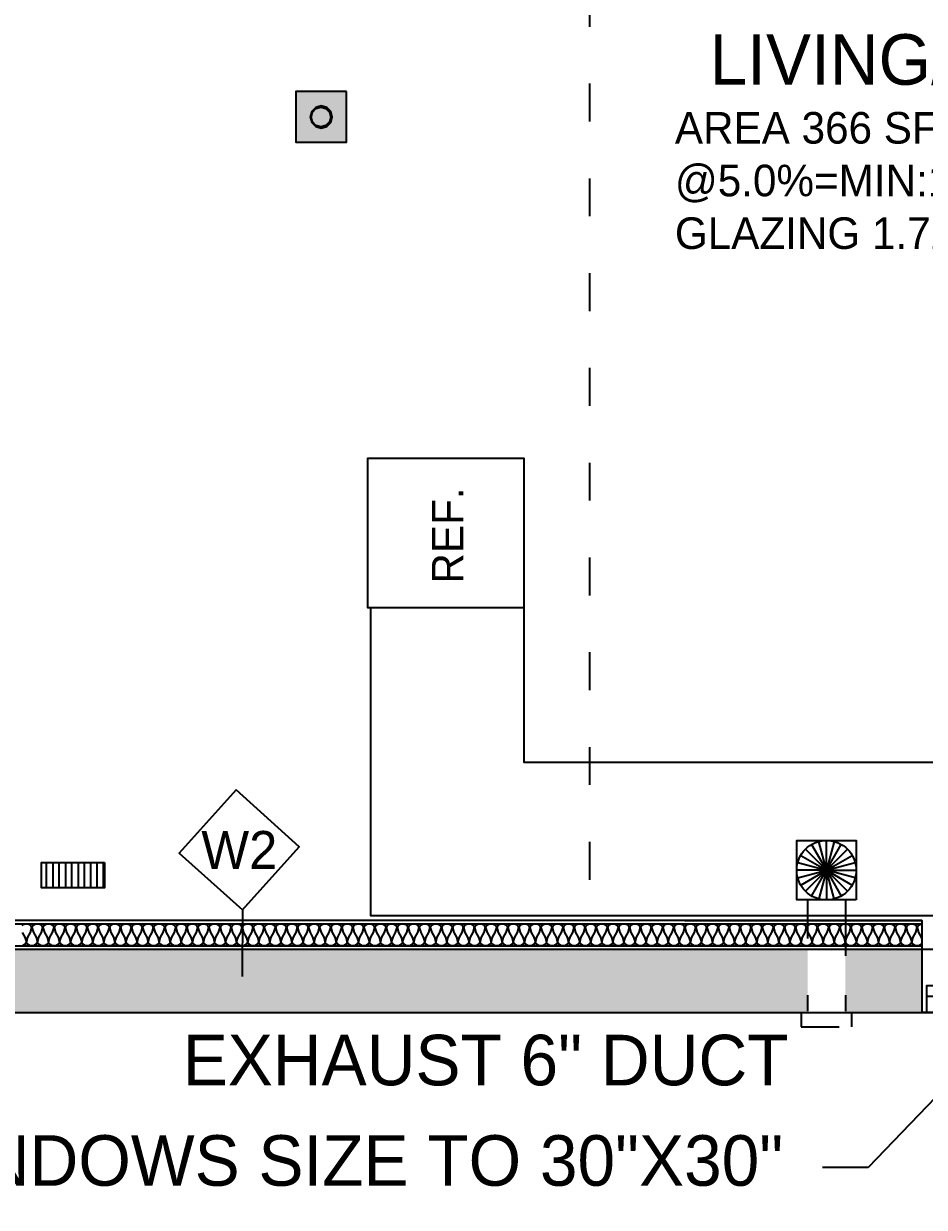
# Model space of a CAD drawing. Header units: inches. Extents: x 120 to 1121, y -124 to 610.
# Drawn here: x 616.9 to 759.5, y 123.9 to 311.3 of the extents above; entities that cross this region are included whole.
import ezdxf

# ---------------------------------------------------------------- set-up
doc = ezdxf.new("R2010")
doc.units = ezdxf.units.IN
doc.header["$LTSCALE"] = 0.5
doc.header["$MEASUREMENT"] = 0
doc.linetypes.add('ACAD_ISO03W100', pattern=[30, 12, -18])
doc.dimstyles.get("Standard").update_dxf_attribs({"dimtxt": 8, "dimasz": 3, "dimexe": 0.18, "dimexo": 0.0625, "dimgap": 1.03125, "dimtad": 1, "dimdec": 4, "dimzin": 0, "dimdsep": 46, "dimlunit": 4, "dimtxsty": 'Standard', "dimblk": 'ARCHTICK', "dimcen": 0.09, "dimse1": 1, "dimse2": 1, "dimclrd": 256, "dimclrt": 256, "dimadec": 0, "dimazin": 0, "dimtfac": 1, "dimtdec": 4, "dimtofl": 0, "dimtmove": 2, "dimatfit": 3, "dimfxl": 1, "dimtolj": 1, "dimtzin": 0, "dimlwd": -1, "dimarcsym": 0})

# ---------------------------------------------------------------- blocks, each defined once
blk = doc.blocks.new('_ArchTick')
at = {"color": 0, "linetype": 'ByBlock', "const_width": 0.15}
blk.add_lwpolyline([(-0.5, -0.5), (0.5, 0.5)], dxfattribs=at)
blk = doc.blocks.new('*D52')
at = {"transparency": 16777216}
blk.add_line((822.72, 110.15), (575.86, 110.15), dxfattribs=at)
at = {"layer": 'Defpoints', "color": 0, "transparency": 16777216}
for p in [(575.86, 169.32), (822.72, 169.32), (575.86, 110.15)]:
    blk.add_point(p, dxfattribs=at)
at = {"transparency": 16777216, "xscale": 3, "yscale": 3, "zscale": 3, "rotation": 180}
blk.add_blockref('_ArchTick', (575.86, 110.15), dxfattribs=at)
at = {"transparency": 16777216, "xscale": 3, "yscale": 3, "zscale": 3}
blk.add_blockref('_ArchTick', (822.72, 110.15), dxfattribs=at)
at = {"transparency": 16777216, "insert": (699.29, 115.18), "char_height": 8, "attachment_point": 5}
blk.add_mtext('\\A1;20\'-7"', dxfattribs=at)

msp = doc.modelspace()

# ---------------------------------------------------------------- hatches: boundary and pattern name
at = {"transparency": 33554559}
msp.add_hatch(color=256, dxfattribs=at).paths.add_polyline_path([(668.0022, 292.49452), (668.0022, 300.50599), (659.99072, 300.50599), (659.99072, 292.49452)])
at = {"true_color": 0xf0f0f0}
h = msp.add_hatch(color=7, dxfattribs=at)
h.dxf.hatch_style = 1
h.paths.add_polyline_path([(741, 164.78106), (571.35784, 164.81173), (457, 164.81173), (457, 154.79738), (741, 154.79738)])
at = {"true_color": 0xfcfcfc}
h = msp.add_hatch(color=7, dxfattribs=at)
h.dxf.hatch_style = 1
h.paths.add_polyline_path([(759.12666, 164.77779), (747, 164.77998), (747, 154.79738), (759.12666, 154.79738)])

# ---------------------------------------------------------------- linework, layer by layer
for p, q in [((744, 177.29124), (748.54831, 178.50996)), ((744, 177.29124), (748.70876, 177.29124)), ((651.5, 171), (651.4981, 160.50018)), ((758.99247, 168.78314), (575.23839, 168.78314)), ((759.12666, 168.78314), (758.99247, 168.78314)), ((759.12666, 169.31819), (759.12863, 164.77779)), ((747, 168.24171), (747, 163.75)), ((571.35784, 164.81173), (759.12666, 164.77779)), ((759.12666, 164.77779), (759.12666, 154.79738)), ((759.12666, 164.77779), (789.26107, 164.77779))]:
    msp.add_line(p, q)
at = {"linetype": 'ACAD_ISO03W100'}
for p, q in [((741, 172.5), (741, 155)), ((747, 172.5), (747, 155))]:
    msp.add_line(p, q, dxfattribs=at)
for points in [[(435.54739, 292.99524), (435.66357, 522.32356), (441.17145, 522.32356), (441.17145, 532.3379), (176.04189, 532.3379), (176.04189, 303.00957), (145.92947, 303.00957), (145.92947, 194.85472), (304.47576, 194.85472), (304.47576, 154.79738), (837.23848, 154.79738), (793.53377, 154.79738), (789.16966, 154.79738), (759.12666, 154.79738), (759.87772, 154.79738), (759.87772, 159.05348), (761.63024, 159.05348), (761.63024, 157.30096), (759.87772, 157.30096)], [(721.57289, 169.31819), (759.12666, 169.31819), (575.86429, 169.31819), (575.86429, 251.18539), (575.36357, 251.18539), (571.35784, 251.18539), (490.49206, 251.18539), (490.49206, 246.67893), (571.35784, 246.67893), (571.35784, 169.31819), (571.35784, 164.81173)], [(822.71769, 216.87138), (797.68184, 216.87138), (797.68184, 194.35402), (696.1317, 194.35402), (696.1317, 218.88915), (696.1317, 242.42284), (671.34623, 242.42284), (671.34623, 218.88915), (696.1317, 218.88915)], [(821.96661, 216.87138), (821.96661, 170.06925), (671.84696, 170.06925), (671.84696, 218.88915)], [(739.45169, 178.50996), (744, 177.29124), (744, 182)], [(739.45169, 176.07253), (744, 177.29124), (742.78128, 181.83955)], [(745.21872, 181.83955), (744, 177.29124), (742.78128, 172.74294)], [(741.64562, 181.36915), (744, 177.29124), (740.67041, 180.62084)], [(748.54831, 176.07253), (744, 177.29124), (746.35438, 181.36915)], [(747.32959, 180.62084), (744, 177.29124), (748.0779, 179.64562)], [(620.48847, 174.5313), (620.48847, 178.5313)], [(621.52845, 174.5313), (621.52845, 178.5313)], [(622.48847, 174.5313), (622.48847, 178.5313)], [(623.52845, 174.5313), (623.52845, 178.5313)], [(624.48847, 174.5313), (624.48847, 178.5313)], [(625.52845, 174.5313), (625.52845, 178.5313)], [(626.48847, 174.5313), (626.48847, 178.5313)], [(627.52845, 174.5313), (627.52845, 178.5313)], [(628.48847, 174.5313), (628.48847, 178.5313)], [(629.52845, 174.5313), (629.52845, 178.5313)], [(739.9221, 179.64562), (744, 177.29124), (739.29124, 177.29124)], [(739.9221, 174.93687), (744, 177.29124), (744, 172.58249)], [(741.64562, 173.21334), (744, 177.29124), (740.67041, 173.96165)], [(747.32959, 173.96165), (744, 177.29124), (748.0779, 174.93687)], [(745.21872, 172.74294), (744, 177.29124), (746.35438, 173.21334)], [(758.99247, 168.78314), (758.55784, 168.55788), (758.37558, 168.23328), (758.60276, 167.44907), (759.02466, 166.68084), (759.12666, 166.32874)], [(571.85856, 164.81173), (571.85856, 165.31244), (754.94293, 165.31244), (759.12666, 165.31244)]]:
    msp.add_lwpolyline(points)
for points in [[(792.01633, 346.78314), (706.5, 346.78314), (706.5, 169.31819)], [(740, 154.79738), (740, 152.5), (748, 152.5), (748, 154.79738)]]:
    msp.add_lwpolyline(points, dxfattribs=at)
for points in [[(668.0022, 300.50599), (659.99072, 300.50599), (659.99072, 292.49452), (668.0022, 292.49452)], [(662.24395, 296.50026), (662.47873, 295.62401), (663.1202, 294.98254), (663.99648, 294.74774), (664.87272, 294.98254), (665.51419, 295.62401), (665.74897, 296.50026), (665.51419, 297.37652), (664.87272, 298.01798), (663.99648, 298.25277), (663.1202, 298.01798), (662.47873, 297.37652)], [(662.37864, 296.48568), (662.58822, 297.2678), (663.16076, 297.84035), (663.9429, 298.04993), (664.72502, 297.84035), (665.29756, 297.2678), (665.50714, 296.48568), (665.29756, 295.70356), (664.72502, 295.131), (663.9429, 294.92144), (663.16076, 295.131), (662.58822, 295.70356)], [(650.5, 190), (641.5, 180), (651.5, 171), (660.5, 181)], [(748.70876, 172.58249), (739.29124, 172.58249), (739.29124, 182), (748.70876, 182)], [(629.68848, 178.5313), (629.68848, 174.5313), (619.68848, 174.5313), (619.68848, 178.5313)]]:
    msp.add_lwpolyline(points, close=True)
at = {"color": 254, "true_color": 0xdcdcdc}
for points in [[(759.12666, 165.67368), (759.06956, 165.57201), (758.63496, 165.34675), (758.11622, 165.34675), (757.68159, 165.57201), (757.49933, 165.89661), (757.72648, 166.68084), (758.14839, 167.44907), (758.37558, 168.23328), (758.19331, 168.55788), (757.75869, 168.78314), (757.23994, 168.78314), (756.80531, 168.55788), (756.62308, 168.23328), (756.85024, 167.44907), (757.27214, 166.68084), (757.49933, 165.89661), (757.31706, 165.57201), (756.88244, 165.34675), (756.36369, 165.34675), (755.92907, 165.57201), (755.7468, 165.89661), (755.97399, 166.68084), (756.39589, 167.44907), (756.62308, 168.23328), (756.44081, 168.55788), (756.00619, 168.78314), (755.48744, 168.78314), (755.05282, 168.55788), (754.87056, 168.23328), (755.09774, 167.44907), (755.51964, 166.68084), (755.7468, 165.89661), (755.56454, 165.57201), (755.12994, 165.34675), (754.6112, 165.34675), (754.17657, 165.57201), (753.99431, 165.89661), (754.22147, 166.68084), (754.64336, 167.44907), (754.87056, 168.23328), (754.68829, 168.55788), (754.25367, 168.78314), (753.73492, 168.78314), (753.3003, 168.55788), (753.11806, 168.23328), (753.34522, 167.44907), (753.76712, 166.68084), (753.99431, 165.89661), (753.81204, 165.57201), (753.37742, 165.34675), (752.85867, 165.34675), (752.42405, 165.57201), (752.24178, 165.89661), (752.46897, 166.68084), (752.89088, 167.44907), (753.11806, 168.23328), (752.93579, 168.55788), (752.50117, 168.78314), (751.98242, 168.78314), (751.5478, 168.55788), (751.36553, 168.23328), (751.59272, 167.44907), (752.01463, 166.68084), (752.24178, 165.89661), (752.05952, 165.57201), (751.62492, 165.34675), (751.10618, 165.34675), (750.67155, 165.57201), (750.48929, 165.89661), (750.71645, 166.68084), (751.13835, 167.44907), (751.36553, 168.23328), (751.18328, 168.55788), (750.74864, 168.78314), (750.22991, 168.78314), (749.79528, 168.55788), (749.61304, 168.23328), (749.8402, 167.44907), (750.2621, 166.68084), (750.48929, 165.89661), (750.30703, 165.57201), (749.8724, 165.34675), (749.35366, 165.34675), (748.91903, 165.57201), (748.73677, 165.89661), (748.96395, 166.68084), (749.38585, 167.44907), (749.61304, 168.23328), (749.43078, 168.55788), (748.99616, 168.78314), (748.47741, 168.78314), (748.04279, 168.55788), (747.86052, 168.23328), (748.0877, 167.44907), (748.5096, 166.68084), (748.73677, 165.89661), (748.5545, 165.57201), (748.11991, 165.34675), (747.60116, 165.34675), (747.16654, 165.57201), (746.98427, 165.89661), (747.21145, 166.68084), (747.63333, 167.44907), (747.86052, 168.23328), (747.67825, 168.55788), (747.24363, 168.78314), (746.72488, 168.78314), (746.29026, 168.55788), (746.10802, 168.23328), (746.33518, 167.44907), (746.75708, 166.68084), (746.98427, 165.89661), (746.802, 165.57201), (746.36738, 165.34675), (745.84864, 165.34675), (745.41401, 165.57201), (745.23175, 165.89661), (745.45894, 166.68084), (745.88084, 167.44907), (746.10802, 168.23328), (745.92576, 168.55788), (745.49113, 168.78314), (744.97239, 168.78314), (744.53776, 168.55788), (744.3555, 168.23328), (744.58269, 167.44907), (745.00459, 166.68084), (745.23175, 165.89661), (745.04948, 165.57201), (744.61488, 165.34675), (744.09614, 165.34675), (743.66152, 165.57201), (743.47925, 165.89661), (743.70644, 166.68084), (744.12832, 167.44907), (744.3555, 168.23328), (744.17323, 168.55788), (743.73861, 168.78314), (743.21986, 168.78314), (742.78524, 168.55788), (742.603, 168.23328), (742.83016, 167.44907), (743.25207, 166.68084), (743.47925, 165.89661), (743.29699, 165.57201), (742.86236, 165.34675), (742.34362, 165.34675), (741.90899, 165.57201), (741.72673, 165.89661), (741.95392, 166.68084), (742.37582, 167.44907), (742.603, 168.23328), (742.42074, 168.55788), (741.98611, 168.78314), (741.46737, 168.78314), (741.03274, 168.55788), (740.85048, 168.23328), (741.07767, 167.44907), (741.49957, 166.68084), (741.72673, 165.89661), (741.54449, 165.57201), (741.10987, 165.34675), (740.59112, 165.34675), (740.1565, 165.57201), (739.97424, 165.89661), (740.20142, 166.68084), (740.62329, 167.44907), (740.85048, 168.23328), (740.66822, 168.55788), (740.2336, 168.78314), (739.71485, 168.78314), (739.28025, 168.55788), (739.09799, 168.23328), (739.32514, 167.44907), (739.74704, 166.68084), (739.97424, 165.89661), (739.79197, 165.57201), (739.35735, 165.34675), (738.8386, 165.34675), (738.40398, 165.57201), (738.22171, 165.89661), (738.44889, 166.68084), (738.8708, 167.44907), (739.09799, 168.23328), (738.91572, 168.55788), (738.4811, 168.78314), (737.96235, 168.78314), (737.52773, 168.55788), (737.34546, 168.23328), (737.57265, 167.44907), (737.99456, 166.68084), (738.22171, 165.89661), (738.03947, 165.57201), (737.60485, 165.34675), (737.0861, 165.34675), (736.65148, 165.57201), (736.46921, 165.89661), (736.6964, 166.68084), (737.11831, 167.44907), (737.34546, 168.23328), (737.16322, 168.55788), (736.7286, 168.78314), (736.20985, 168.78314), (735.77523, 168.55788), (735.59296, 168.23328), (735.82016, 167.44907), (736.24206, 166.68084), (736.46921, 165.89661), (736.28695, 165.57201), (735.85232, 165.34675), (735.33358, 165.34675), (734.89898, 165.57201), (734.71672, 165.89661), (734.94388, 166.68084), (735.36578, 167.44907), (735.59296, 168.23328), (735.41071, 168.55788), (734.97608, 168.78314), (734.45734, 168.78314), (734.02271, 168.55788), (733.84045, 168.23328), (734.06763, 167.44907), (734.48953, 166.68084), (734.71672, 165.89661), (734.53446, 165.57201), (734.09983, 165.34675), (733.58109, 165.34675), (733.14646, 165.57201), (732.9642, 165.89661), (733.19138, 166.68084), (733.61328, 167.44907), (733.84045, 168.23328), (733.65821, 168.55788), (733.22359, 168.78314), (732.70484, 168.78314), (732.27022, 168.55788), (732.08795, 168.23328), (732.31513, 167.44907), (732.73704, 166.68084), (732.9642, 165.89661), (732.78193, 165.57201), (732.34731, 165.34675), (731.82856, 165.34675), (731.39397, 165.57201), (731.2117, 165.89661), (731.43886, 166.68084), (731.86076, 167.44907), (732.08795, 168.23328), (731.90568, 168.55788), (731.47106, 168.78314), (730.95232, 168.78314), (730.51769, 168.55788), (730.33543, 168.23328), (730.56261, 167.44907), (730.98451, 166.68084), (731.2117, 165.89661), (731.02944, 165.57201), (730.59481, 165.34675), (730.07607, 165.34675), (729.64144, 165.57201), (729.45918, 165.89661), (729.68637, 166.68084), (730.10827, 167.44907), (730.33543, 168.23328), (730.15319, 168.55788), (729.71856, 168.78314), (729.19982, 168.78314), (728.7652, 168.55788), (728.58293, 168.23328), (728.81012, 167.44907), (729.23202, 166.68084), (729.45918, 165.89661), (729.27691, 165.57201), (728.84229, 165.34675), (728.32354, 165.34675), (727.88895, 165.57201), (727.70668, 165.89661), (727.93384, 166.68084), (728.35575, 167.44907), (728.58293, 168.23328), (728.40066, 168.55788), (727.96604, 168.78314), (727.44729, 168.78314), (727.01267, 168.55788), (726.8304, 168.23328), (727.0576, 167.44907), (727.4795, 166.68084), (727.70668, 165.89661), (727.52442, 165.57201), (727.08979, 165.34675), (726.57105, 165.34675), (726.13642, 165.57201), (725.95416, 165.89661), (726.18135, 166.68084), (726.60325, 167.44907), (726.8304, 168.23328), (726.64817, 168.55788), (726.21354, 168.78314), (725.6948, 168.78314), (725.26017, 168.55788), (725.07792, 168.23328), (725.3051, 167.44907), (725.727, 166.68084), (725.95416, 165.89661), (725.7719, 165.57201), (725.33727, 165.34675), (724.81856, 165.34675), (724.38392, 165.57201), (724.20167, 165.89661), (724.42882, 166.68084), (724.85072, 167.44907), (725.07792, 168.23328), (724.89565, 168.55788), (724.46103, 168.78314), (723.94228, 168.78314), (723.50766, 168.55788), (723.32539, 168.23328), (723.55257, 167.44907), (723.97448, 166.68084), (724.20167, 165.89661), (724.0194, 165.57201), (723.58478, 165.34675), (723.06603, 165.34675), (722.63141, 165.57201), (722.44914, 165.89661), (722.67632, 166.68084), (723.09823, 167.44907), (723.32539, 168.23328), (723.14315, 168.55788), (722.70853, 168.78314), (722.18978, 168.78314), (721.75516, 168.55788), (721.57289, 168.23328), (721.80008, 167.44907), (722.22198, 166.68084), (722.44914, 165.89661), (722.26688, 165.57201), (721.83225, 165.34675), (721.31353, 165.34675), (720.87891, 165.57201), (720.69664, 165.89661), (720.92381, 166.68084), (721.34571, 167.44907), (721.57289, 168.23328), (721.39063, 168.55788), (720.956, 168.78314), (720.43726, 168.78314), (720.00264, 168.55788), (719.8204, 168.23328), (720.04756, 167.44907), (720.46946, 166.68084), (720.69664, 165.89661), (720.51438, 165.57201), (720.07976, 165.34675), (719.56101, 165.34675), (719.12639, 165.57201), (718.94412, 165.89661), (719.17131, 166.68084), (719.59321, 167.44907), (719.8204, 168.23328), (719.63814, 168.55788), (719.20351, 168.78314), (718.68476, 168.78314), (718.25014, 168.55788), (718.06787, 168.23328), (718.29506, 167.44907), (718.71696, 166.68084), (718.94412, 165.89661), (718.76186, 165.57201), (718.32723, 165.34675), (717.80852, 165.34675), (717.37389, 165.57201), (717.19163, 165.89661), (717.41879, 166.68084), (717.84069, 167.44907), (718.06787, 168.23328), (717.88561, 168.55788), (717.45098, 168.78314), (716.93224, 168.78314), (716.49761, 168.55788), (716.31538, 168.23328), (716.54254, 167.44907), (716.96444, 166.68084), (717.19163, 165.89661), (717.00936, 165.57201), (716.57474, 165.34675), (716.056, 165.34675), (715.62137, 165.57201), (715.43911, 165.89661), (715.66629, 166.68084), (716.08819, 167.44907), (716.31538, 168.23328), (716.13312, 168.55788), (715.69849, 168.78314), (715.17975, 168.78314), (714.74512, 168.55788), (714.56286, 168.23328), (714.79004, 167.44907), (715.21194, 166.68084), (715.43911, 165.89661), (715.25684, 165.57201), (714.82222, 165.34675), (714.3035, 165.34675), (713.86888, 165.57201), (713.68661, 165.89661), (713.91376, 166.68084), (714.33567, 167.44907), (714.56286, 168.23328), (714.38059, 168.55788), (713.94597, 168.78314), (713.42722, 168.78314), (712.9926, 168.55788), (712.81036, 168.23328), (713.03752, 167.44907), (713.45943, 166.68084), (713.68661, 165.89661), (713.50434, 165.57201), (713.06972, 165.34675), (712.55097, 165.34675), (712.11635, 165.57201), (711.93408, 165.89661), (712.16128, 166.68084), (712.58318, 167.44907), (712.81036, 168.23328), (712.62809, 168.55788), (712.19347, 168.78314), (711.67472, 168.78314), (711.2401, 168.55788), (711.05784, 168.23328), (711.28503, 167.44907), (711.70693, 166.68084), (711.93408, 165.89661), (711.75182, 165.57201), (711.31722, 165.34675), (710.79848, 165.34675), (710.36385, 165.57201), (710.18159, 165.89661), (710.40875, 166.68084), (710.83065, 167.44907), (711.05784, 168.23328), (710.87558, 168.55788), (710.44095, 168.78314), (709.92221, 168.78314), (709.48758, 168.55788), (709.30535, 168.23328), (709.5325, 167.44907), (709.9544, 166.68084), (710.18159, 165.89661), (709.99933, 165.57201), (709.5647, 165.34675), (709.04596, 165.34675), (708.61133, 165.57201), (708.42907, 165.89661), (708.65625, 166.68084), (709.07816, 167.44907), (709.30535, 168.23328), (709.12308, 168.55788), (708.68846, 168.78314), (708.16971, 168.78314), (707.73508, 168.55788), (707.55282, 168.23328), (707.78, 167.44907), (708.20191, 166.68084), (708.42907, 165.89661), (708.2468, 165.57201), (707.81221, 165.34675), (707.29346, 165.34675), (706.85884, 165.57201), (706.67657, 165.89661), (706.90373, 166.68084), (707.32563, 167.44907), (707.55282, 168.23328), (707.37056, 168.55788), (706.93593, 168.78314), (706.41719, 168.78314), (705.98256, 168.55788), (705.80032, 168.23328), (706.02748, 167.44907), (706.44938, 166.68084), (706.67657, 165.89661), (706.49431, 165.57201), (706.05968, 165.34675), (705.54094, 165.34675), (705.10632, 165.57201), (704.92405, 165.89661), (705.15124, 166.68084), (705.57313, 167.44907), (705.80032, 168.23328), (705.61806, 168.55788), (705.18344, 168.78314), (704.66469, 168.78314), (704.23007, 168.55788), (704.0478, 168.23328), (704.27499, 167.44907), (704.69689, 166.68084), (704.92405, 165.89661), (704.74178, 165.57201), (704.30719, 165.34675), (703.78844, 165.34675), (703.35382, 165.57201), (703.17155, 165.89661), (703.39874, 166.68084), (703.82062, 167.44907), (704.0478, 168.23328), (703.86553, 168.55788), (703.43091, 168.78314), (702.91216, 168.78314), (702.47754, 168.55788), (702.2953, 168.23328), (702.52247, 167.44907), (702.94437, 166.68084), (703.17155, 165.89661), (702.98929, 165.57201), (702.55466, 165.34675), (702.03592, 165.34675), (701.60129, 165.57201), (701.41903, 165.89661), (701.64622, 166.68084), (702.06812, 167.44907), (702.2953, 168.23328), (702.11304, 168.55788), (701.67841, 168.78314), (701.15968, 168.78314), (700.72504, 168.55788), (700.54279, 168.23328), (700.76997, 167.44907), (701.19187, 166.68084), (701.41903, 165.89661), (701.23677, 165.57201), (700.80216, 165.34675), (700.28343, 165.34675), (699.8488, 165.57201), (699.66654, 165.89661), (699.89372, 166.68084), (700.3156, 167.44907), (700.54279, 168.23328), (700.36052, 168.55788), (699.9259, 168.78314), (699.40715, 168.78314), (698.97253, 168.55788), (698.79029, 168.23328), (699.01744, 167.44907), (699.43935, 166.68084), (699.66654, 165.89661), (699.48427, 165.57201), (699.04965, 165.34675), (698.5309, 165.34675), (698.09628, 165.57201), (697.91401, 165.89661), (698.1412, 166.68084), (698.5631, 167.44907), (698.79029, 168.23328), (698.60802, 168.55788), (698.1734, 168.78314), (697.65465, 168.78314), (697.22003, 168.55788), (697.03776, 168.23328), (697.26495, 167.44907), (697.68685, 166.68084), (697.91401, 165.89661), (697.73177, 165.57201), (697.29715, 165.34675), (696.7784, 165.34675), (696.34378, 165.57201), (696.16152, 165.89661), (696.38871, 166.68084), (696.81058, 167.44907), (697.03776, 168.23328), (696.8555, 168.55788), (696.42088, 168.78314), (695.90213, 168.78314), (695.46753, 168.55788), (695.28527, 168.23328), (695.51243, 167.44907), (695.93433, 166.68084), (696.16152, 165.89661), (695.97925, 165.57201), (695.54463, 165.34675), (695.02588, 165.34675), (694.59126, 165.57201), (694.40899, 165.89661), (694.63618, 166.68084), (695.05808, 167.44907), (695.28527, 168.23328), (695.103, 168.55788), (694.66838, 168.78314), (694.14963, 168.78314), (693.71501, 168.55788), (693.53274, 168.23328), (693.75993, 167.44907), (694.18184, 166.68084), (694.40899, 165.89661), (694.22676, 165.57201), (693.79213, 165.34675), (693.27339, 165.34675), (692.83876, 165.57201), (692.6565, 165.89661), (692.88368, 166.68084), (693.30556, 167.44907), (693.53274, 168.23328), (693.35048, 168.55788), (692.91585, 168.78314), (692.39712, 168.78314), (691.96251, 168.55788), (691.78025, 168.23328), (692.00741, 167.44907), (692.42931, 166.68084), (692.6565, 165.89661), (692.47424, 165.57201), (692.03961, 165.34675), (691.52087, 165.34675), (691.08624, 165.57201), (690.90398, 165.89661), (691.13116, 166.68084), (691.55306, 167.44907), (691.78025, 168.23328), (691.59799, 168.55788), (691.16336, 168.78314), (690.64462, 168.78314), (690.21, 168.55788), (690.02773, 168.23328), (690.25491, 167.44907), (690.67681, 166.68084), (690.90398, 165.89661), (690.72174, 165.57201), (690.28712, 165.34675), (689.76837, 165.34675), (689.33375, 165.57201), (689.15148, 165.89661), (689.37866, 166.68084), (689.80056, 167.44907), (690.02773, 168.23328), (689.84546, 168.55788), (689.41084, 168.78314), (688.89209, 168.78314), (688.4575, 168.55788), (688.27523, 168.23328), (688.5024, 167.44907), (688.9243, 166.68084), (689.15148, 165.89661), (688.96921, 165.57201), (688.53459, 165.34675), (688.01584, 165.34675), (687.58122, 165.57201), (687.39896, 165.89661), (687.62615, 166.68084), (688.04805, 167.44907), (688.27523, 168.23328), (688.09296, 168.55788), (687.65834, 168.78314), (687.1396, 168.78314), (686.70497, 168.55788), (686.52271, 168.23328), (686.7499, 167.44907), (687.1718, 166.68084), (687.39896, 165.89661), (687.21672, 165.57201), (686.78209, 165.34675), (686.26335, 165.34675), (685.82872, 165.57201), (685.64646, 165.89661), (685.87365, 166.68084), (686.29555, 167.44907), (686.52271, 168.23328), (686.34045, 168.55788), (685.90582, 168.78314), (685.38707, 168.78314), (684.95248, 168.55788), (684.77022, 168.23328), (684.99737, 167.44907), (685.41928, 166.68084), (685.64646, 165.89661), (685.4642, 165.57201), (685.02957, 165.34675), (684.51083, 165.34675), (684.0762, 165.57201), (683.89394, 165.89661), (684.12112, 166.68084), (684.54303, 167.44907), (684.77022, 168.23328), (684.58795, 168.55788), (684.15332, 168.78314), (683.63458, 168.78314), (683.19995, 168.55788), (683.01769, 168.23328), (683.24488, 167.44907), (683.66678, 166.68084), (683.89394, 165.89661), (683.7117, 165.57201), (683.27708, 165.34675), (682.75833, 165.34675), (682.32371, 165.57201), (682.14144, 165.89661), (682.36863, 166.68084), (682.79053, 167.44907), (683.01769, 168.23328), (682.83543, 168.55788), (682.4008, 168.78314), (681.88206, 168.78314), (681.44746, 168.55788), (681.2652, 168.23328), (681.49235, 167.44907), (681.91425, 166.68084), (682.14144, 165.89661), (681.95918, 165.57201), (681.52456, 165.34675), (681.00581, 165.34675), (680.57119, 165.57201), (680.38892, 165.89661), (680.6161, 166.68084), (681.038, 167.44907), (681.2652, 168.23328), (681.08293, 168.55788), (680.64831, 168.78314), (680.12956, 168.78314), (679.69494, 168.55788), (679.51267, 168.23328), (679.73986, 167.44907), (680.16176, 166.68084), (680.38892, 165.89661), (680.20668, 165.57201), (679.77206, 165.34675), (679.25331, 165.34675), (678.81869, 165.57201), (678.63642, 165.89661), (678.86361, 166.68084), (679.28552, 167.44907), (679.51267, 168.23328), (679.3304, 168.55788), (678.89578, 168.78314), (678.37706, 168.78314), (677.94244, 168.55788), (677.76017, 168.23328), (677.98734, 167.44907), (678.40924, 166.68084), (678.63642, 165.89661), (678.45416, 165.57201), (678.01953, 165.34675), (677.50079, 165.34675), (677.06616, 165.57201), (676.8839, 165.89661), (677.11109, 166.68084), (677.53299, 167.44907), (677.76017, 168.23328), (677.57792, 168.55788), (677.14328, 168.78314), (676.62455, 168.78314), (676.18992, 168.55788), (676.00766, 168.23328), (676.23484, 167.44907), (676.65674, 166.68084), (676.8839, 165.89661), (676.70167, 165.57201), (676.26704, 165.34675), (675.7483, 165.34675), (675.31367, 165.57201), (675.13141, 165.89661), (675.35859, 166.68084), (675.78049, 167.44907), (676.00766, 168.23328), (675.82539, 168.55788), (675.39077, 168.78314), (674.87205, 168.78314), (674.43743, 168.55788), (674.25516, 168.23328), (674.48232, 167.44907), (674.90422, 166.68084), (675.13141, 165.89661), (674.94914, 165.57201), (674.51452, 165.34675), (673.99577, 165.34675), (673.56115, 165.57201), (673.37891, 165.89661), (673.60607, 166.68084), (674.02797, 167.44907), (674.25516, 168.23328), (674.07289, 168.55788), (673.63827, 168.78314), (673.11952, 168.78314), (672.6849, 168.55788), (672.50264, 168.23328), (672.72982, 167.44907), (673.15172, 166.68084), (673.37891, 165.89661), (673.19664, 165.57201), (672.76202, 165.34675), (672.24328, 165.34675), (671.80865, 165.57201), (671.62639, 165.89661), (671.85358, 166.68084), (672.27548, 167.44907), (672.50264, 168.23328), (672.32037, 168.55788), (671.88575, 168.78314), (671.36703, 168.78314), (670.9324, 168.55788), (670.75014, 168.23328), (670.9773, 167.44907), (671.3992, 166.68084), (671.62639, 165.89661), (671.44412, 165.57201), (671.0095, 165.34675), (670.49075, 165.34675), (670.05613, 165.57201), (669.87389, 165.89661), (670.10105, 166.68084), (670.52296, 167.44907), (670.75014, 168.23328), (670.56787, 168.55788), (670.13325, 168.78314), (669.6145, 168.78314), (669.17988, 168.55788), (668.99761, 168.23328), (669.2248, 167.44907), (669.64671, 166.68084), (669.87389, 165.89661), (669.69163, 165.57201), (669.257, 165.34675), (668.73826, 165.34675), (668.30363, 165.57201), (668.12137, 165.89661), (668.34856, 166.68084), (668.77046, 167.44907), (668.99761, 168.23328), (668.81536, 168.55788), (668.38075, 168.78314), (667.86201, 168.78314), (667.42738, 168.55788), (667.24512, 168.23328), (667.47228, 167.44907), (667.89418, 166.68084), (668.12137, 165.89661), (667.93911, 165.57201), (667.50448, 165.34675), (666.98574, 165.34675), (666.55111, 165.57201), (666.36888, 165.89661), (666.59603, 166.68084), (667.01793, 167.44907), (667.24512, 168.23328), (667.06286, 168.55788), (666.62824, 168.78314), (666.10949, 168.78314), (665.67487, 168.55788), (665.4926, 168.23328), (665.71978, 167.44907), (666.14168, 166.68084), (666.36888, 165.89661), (666.18661, 165.57201), (665.75199, 165.34675), (665.23324, 165.34675), (664.79862, 165.57201), (664.61635, 165.89661), (664.84353, 166.68084), (665.26544, 167.44907), (665.4926, 168.23328), (665.31033, 168.55788), (664.87574, 168.78314), (664.35699, 168.78314), (663.92237, 168.55788), (663.7401, 168.23328), (663.96726, 167.44907), (664.38916, 166.68084), (664.61635, 165.89661), (664.43408, 165.57201), (663.99946, 165.34675), (663.48072, 165.34675), (663.04609, 165.57201), (662.86385, 165.89661), (663.09102, 166.68084), (663.51292, 167.44907), (663.7401, 168.23328), (663.55784, 168.55788), (663.12321, 168.78314), (662.60447, 168.78314), (662.16984, 168.55788), (661.98758, 168.23328), (662.21477, 167.44907), (662.63667, 166.68084), (662.86385, 165.89661), (662.68159, 165.57201), (662.24696, 165.34675), (661.72822, 165.34675), (661.2936, 165.57201), (661.11133, 165.89661), (661.33852, 166.68084), (661.76042, 167.44907), (661.98758, 168.23328), (661.80531, 168.55788), (661.37072, 168.78314), (660.85198, 168.78314), (660.41735, 168.55788), (660.23508, 168.23328), (660.46224, 167.44907), (660.88415, 166.68084), (661.11133, 165.89661), (660.92907, 165.57201), (660.49444, 165.34675), (659.9757, 165.34675), (659.54107, 165.57201), (659.35884, 165.89661), (659.586, 166.68084), (660.0079, 167.44907), (660.23508, 168.23328), (660.05282, 168.55788), (659.61819, 168.78314), (659.09945, 168.78314), (658.66482, 168.55788), (658.48256, 168.23328), (658.70975, 167.44907), (659.13165, 166.68084), (659.35884, 165.89661), (659.17657, 165.57201), (658.74195, 165.34675), (658.2232, 165.34675), (657.78858, 165.57201), (657.60632, 165.89661), (657.8335, 166.68084), (658.2554, 167.44907), (658.48256, 168.23328), (658.3003, 168.55788), (657.8657, 168.78314), (657.34696, 168.78314), (656.91233, 168.55788), (656.73007, 168.23328), (656.95725, 167.44907), (657.37912, 166.68084), (657.60632, 165.89661), (657.42405, 165.57201), (656.98943, 165.34675), (656.47068, 165.34675), (656.03606, 165.57201), (655.85382, 165.89661), (656.08097, 166.68084), (656.50288, 167.44907), (656.73007, 168.23328), (656.5478, 168.55788), (656.11318, 168.78314), (655.59443, 168.78314), (655.15981, 168.55788), (654.97754, 168.23328), (655.20473, 167.44907), (655.62664, 166.68084), (655.85382, 165.89661), (655.67155, 165.57201), (655.23693, 165.34675), (654.71818, 165.34675), (654.28356, 165.57201), (654.10129, 165.89661), (654.32848, 166.68084), (654.75039, 167.44907), (654.97754, 168.23328), (654.79528, 168.55788), (654.36068, 168.78314), (653.84193, 168.78314), (653.40731, 168.55788), (653.22504, 168.23328), (653.45224, 167.44907), (653.87411, 166.68084), (654.10129, 165.89661), (653.91903, 165.57201), (653.4844, 165.34675), (652.96566, 165.34675), (652.53104, 165.57201), (652.3488, 165.89661), (652.57596, 166.68084), (652.99786, 167.44907), (653.22504, 168.23328), (653.04279, 168.55788), (652.60816, 168.78314), (652.08942, 168.78314), (651.65479, 168.55788), (651.47253, 168.23328), (651.69971, 167.44907), (652.12161, 166.68084), (652.3488, 165.89661), (652.16654, 165.57201), (651.73191, 165.34675), (651.21317, 165.34675), (650.77854, 165.57201), (650.59628, 165.89661), (650.82346, 166.68084), (651.24536, 167.44907), (651.47253, 168.23328), (651.29029, 168.55788), (650.85567, 168.78314), (650.33692, 168.78314), (649.9023, 168.55788), (649.72003, 168.23328), (649.94721, 167.44907), (650.36909, 166.68084), (650.59628, 165.89661), (650.41401, 165.57201), (649.97939, 165.34675), (649.46064, 165.34675), (649.02605, 165.57201), (648.84378, 165.89661), (649.07094, 166.68084), (649.49284, 167.44907), (649.72003, 168.23328), (649.53776, 168.55788), (649.10314, 168.78314), (648.5844, 168.78314), (648.14977, 168.55788), (647.96751, 168.23328), (648.19469, 167.44907), (648.61659, 166.68084), (648.84378, 165.89661), (648.66152, 165.57201), (648.22689, 165.34675), (647.70815, 165.34675), (647.27352, 165.57201), (647.09126, 165.89661), (647.31845, 166.68084), (647.74035, 167.44907), (647.96751, 168.23328), (647.78527, 168.55788), (647.35064, 168.78314), (646.8319, 168.78314), (646.39728, 168.55788), (646.21501, 168.23328), (646.4422, 167.44907), (646.86408, 166.68084), (647.09126, 165.89661), (646.90899, 165.57201), (646.47437, 165.34675), (645.95562, 165.34675), (645.52103, 165.57201), (645.33876, 165.89661), (645.56592, 166.68084), (645.98783, 167.44907), (646.21501, 168.23328), (646.03274, 168.55788), (645.59812, 168.78314), (645.07937, 168.78314), (644.64475, 168.55788), (644.46248, 168.23328), (644.68968, 167.44907), (645.11158, 166.68084), (645.33876, 165.89661), (645.1565, 165.57201), (644.72187, 165.34675), (644.20313, 165.34675), (643.7685, 165.57201), (643.58624, 165.89661), (643.81343, 166.68084), (644.23533, 167.44907), (644.46248, 168.23328), (644.28025, 168.55788), (643.84562, 168.78314), (643.32688, 168.78314), (642.89225, 168.55788), (642.71, 168.23328), (642.93718, 167.44907), (643.35908, 166.68084), (643.58624, 165.89661), (643.40398, 165.57201), (642.96935, 165.34675), (642.45061, 165.34675), (642.016, 165.57201), (641.83375, 165.89661), (642.0609, 166.68084), (642.4828, 167.44907), (642.71, 168.23328), (642.52773, 168.55788), (642.09311, 168.78314), (641.57436, 168.78314), (641.13974, 168.55788), (640.95747, 168.23328), (641.18465, 167.44907), (641.60656, 166.68084), (641.83375, 165.89661), (641.65148, 165.57201), (641.21686, 165.34675), (640.69811, 165.34675), (640.26349, 165.57201), (640.08122, 165.89661), (640.3084, 166.68084), (640.73031, 167.44907), (640.95747, 168.23328), (640.77523, 168.55788), (640.34061, 168.78314), (639.82186, 168.78314), (639.38724, 168.55788), (639.20497, 168.23328), (639.43216, 167.44907), (639.85407, 166.68084), (640.08122, 165.89661), (639.89896, 165.57201), (639.46433, 165.34675), (638.94559, 165.34675), (638.51099, 165.57201), (638.32872, 165.89661), (638.55589, 166.68084), (638.97779, 167.44907), (639.20497, 168.23328), (639.02271, 168.55788), (638.58808, 168.78314), (638.06934, 168.78314), (637.63472, 168.55788), (637.45245, 168.23328), (637.67964, 167.44907), (638.10154, 166.68084), (638.32872, 165.89661), (638.14646, 165.57201), (637.71184, 165.34675), (637.19309, 165.34675), (636.75847, 165.57201), (636.5762, 165.89661), (636.80339, 166.68084), (637.22529, 167.44907), (637.45245, 168.23328), (637.27022, 168.55788), (636.83559, 168.78314), (636.31684, 168.78314), (635.88222, 168.55788), (635.69995, 168.23328), (635.92714, 167.44907), (636.34904, 166.68084), (636.5762, 165.89661), (636.39394, 165.57201), (635.95931, 165.34675), (635.4406, 165.34675), (635.00597, 165.57201), (634.82371, 165.89661), (635.05087, 166.68084), (635.47277, 167.44907), (635.69995, 168.23328), (635.51769, 168.55788), (635.08306, 168.78314), (634.56432, 168.78314), (634.12969, 168.55788), (633.94744, 168.23328), (634.17462, 167.44907), (634.59652, 166.68084), (634.82371, 165.89661), (634.64144, 165.57201), (634.20682, 165.34675), (633.68808, 165.34675), (633.25345, 165.57201), (633.07119, 165.89661), (633.29837, 166.68084), (633.72027, 167.44907), (633.94744, 168.23328), (633.7652, 168.55788), (633.33057, 168.78314), (632.81183, 168.78314), (632.3772, 168.55788), (632.19494, 168.23328), (632.42212, 167.44907), (632.84402, 166.68084), (633.07119, 165.89661), (632.88892, 165.57201), (632.4543, 165.34675), (631.93558, 165.34675), (631.50096, 165.57201), (631.31869, 165.89661), (631.54584, 166.68084), (631.96775, 167.44907), (632.19494, 168.23328), (632.01267, 168.55788), (631.57805, 168.78314), (631.0593, 168.78314), (630.62468, 168.55788), (630.44241, 168.23328), (630.6696, 167.44907), (631.09151, 166.68084), (631.31869, 165.89661), (631.13642, 165.57201), (630.7018, 165.34675), (630.18305, 165.34675), (629.74843, 165.57201), (629.56616, 165.89661), (629.79336, 166.68084), (630.21526, 167.44907), (630.44241, 168.23328), (630.26017, 168.55788), (629.82555, 168.78314), (629.3068, 168.78314), (628.87218, 168.55788), (628.68992, 168.23328), (628.91711, 167.44907), (629.33901, 166.68084), (629.56616, 165.89661), (629.3839, 165.57201), (628.94928, 165.34675), (628.43056, 165.34675), (627.99593, 165.57201), (627.81367, 165.89661), (628.04083, 166.68084), (628.46273, 167.44907), (628.68992, 168.23328), (628.50766, 168.55788), (628.07303, 168.78314), (627.55429, 168.78314), (627.11966, 168.55788), (626.93743, 168.23328), (627.16458, 167.44907), (627.58648, 166.68084), (627.81367, 165.89661), (627.63141, 165.57201), (627.19678, 165.34675), (626.67804, 165.34675), (626.24341, 165.57201), (626.06115, 165.89661), (626.28833, 166.68084), (626.71024, 167.44907), (626.93743, 168.23328), (626.75516, 168.55788), (626.32054, 168.78314), (625.80179, 168.78314), (625.36717, 168.55788), (625.1849, 168.23328), (625.41208, 167.44907), (625.83399, 166.68084), (626.06115, 165.89661), (625.87888, 165.57201), (625.44426, 165.34675), (624.92554, 165.34675), (624.49092, 165.57201), (624.30865, 165.89661), (624.53581, 166.68084), (624.95771, 167.44907), (625.1849, 168.23328), (625.00264, 168.55788), (624.56801, 168.78314), (624.04927, 168.78314), (623.61465, 168.55788), (623.43239, 168.23328), (623.65956, 167.44907), (624.08146, 166.68084), (624.30865, 165.89661), (624.12639, 165.57201), (623.69176, 165.34675), (623.17302, 165.34675), (622.7384, 165.57201), (622.55613, 165.89661), (622.78332, 166.68084), (623.20522, 167.44907), (623.43239, 168.23328), (623.25013, 168.55788), (622.8155, 168.78314), (622.29676, 168.78314), (621.86215, 168.55788), (621.67988, 168.23328), (621.90705, 167.44907), (622.32896, 166.68084), (622.55613, 165.89661), (622.37388, 165.57201), (621.93926, 165.34675), (621.42051, 165.34675), (620.98589, 165.57201), (620.80362, 165.89661), (621.0308, 166.68084), (621.45271, 167.44907), (621.67988, 168.23328), (621.49761, 168.55788), (621.06299, 168.78314), (620.54424, 168.78314), (620.10964, 168.55788), (619.92737, 168.23328), (620.15455, 167.44907), (620.57645, 166.68084), (620.80362, 165.89661), (620.62137, 165.57201), (620.18674, 165.34675), (619.668, 165.34675), (619.23337, 165.57201), (619.05111, 165.89661), (619.2783, 166.68084), (619.7002, 167.44907), (619.92737, 168.23328), (619.74511, 168.55788), (619.31048, 168.78314), (618.79174, 168.78314), (618.35712, 168.55788), (618.17487, 168.23328), (618.40204, 167.44907), (618.82394, 166.68084), (619.05111, 165.89661), (618.86886, 165.57201), (618.43424, 165.34675), (617.91549, 165.34675), (617.48087, 165.57201), (617.2986, 165.89661), (617.52579, 166.68084), (617.94769, 167.44907), (618.17487, 168.23328), (617.9926, 168.55788), (617.55798, 168.78314), (617.03923, 168.78314), (616.60462, 168.55788)], [(616.64952, 167.44907), (617.07143, 166.68084), (617.2986, 165.89661), (617.11635, 165.57201), (616.68173, 165.34675)]]:
    msp.add_lwpolyline(points, dxfattribs=at)
for radius in [4.70876, 0.97485]:
    msp.add_circle((744, 177.29124), radius)

# ---------------------------------------------------------------- texts
for s, height, p in [('LIVING/KITCHEN', 8, (725.5, 301.59175)), ('W2', 6, (645, 177.5)), ('EXHAUST 6" DUCT', 8, (642.05658, 143.25299))]:
    msp.add_text(s, height=height).set_placement(p)
msp.add_text('REF.', height=5, rotation=90).set_placement((686.51747, 222.65085))
at = {"insert": (720, 297.27797), "char_height": 5, "attachment_point": 1}
msp.add_mtext_dynamic_manual_height_columns('AREA 366 SF(34sqm)\\P@5.0%=MIN:18.3 SF(1.7sqm)GLAZING\\PGLAZING 1.72sq.m', width=153.9176252, gutter_width=90, heights=[0], dxfattribs=at)
at = {"insert": (737.15571, 131.30262), "char_height": 8, "attachment_point": 6}
msp.add_mtext('INCREASE WINDOWS SIZE TO 30"X30"', dxfattribs=at)

# ---------------------------------------------------------------- dimensions: what is measured, and where the dimension line sits
dim = msp.add_linear_dim(base=(575.86429, 110.14916), p1=(822.71769, 169.31819), p2=(575.86429, 169.31819), text='20\'-7"', dimstyle='Standard')
dim.commit()
dim.dimension.update_dxf_attribs({"geometry": '*D52', "text_midpoint": (699.29099, 115.18041)})

# ---------------------------------------------------------------- leaders
msp.add_leader([(774.14816, 154.79738), (750.61083, 130.22485), (743.38919, 130.22485)], dimstyle='Standard', override={"dimasz": 6})

doc.saveas('drawing.dxf')
